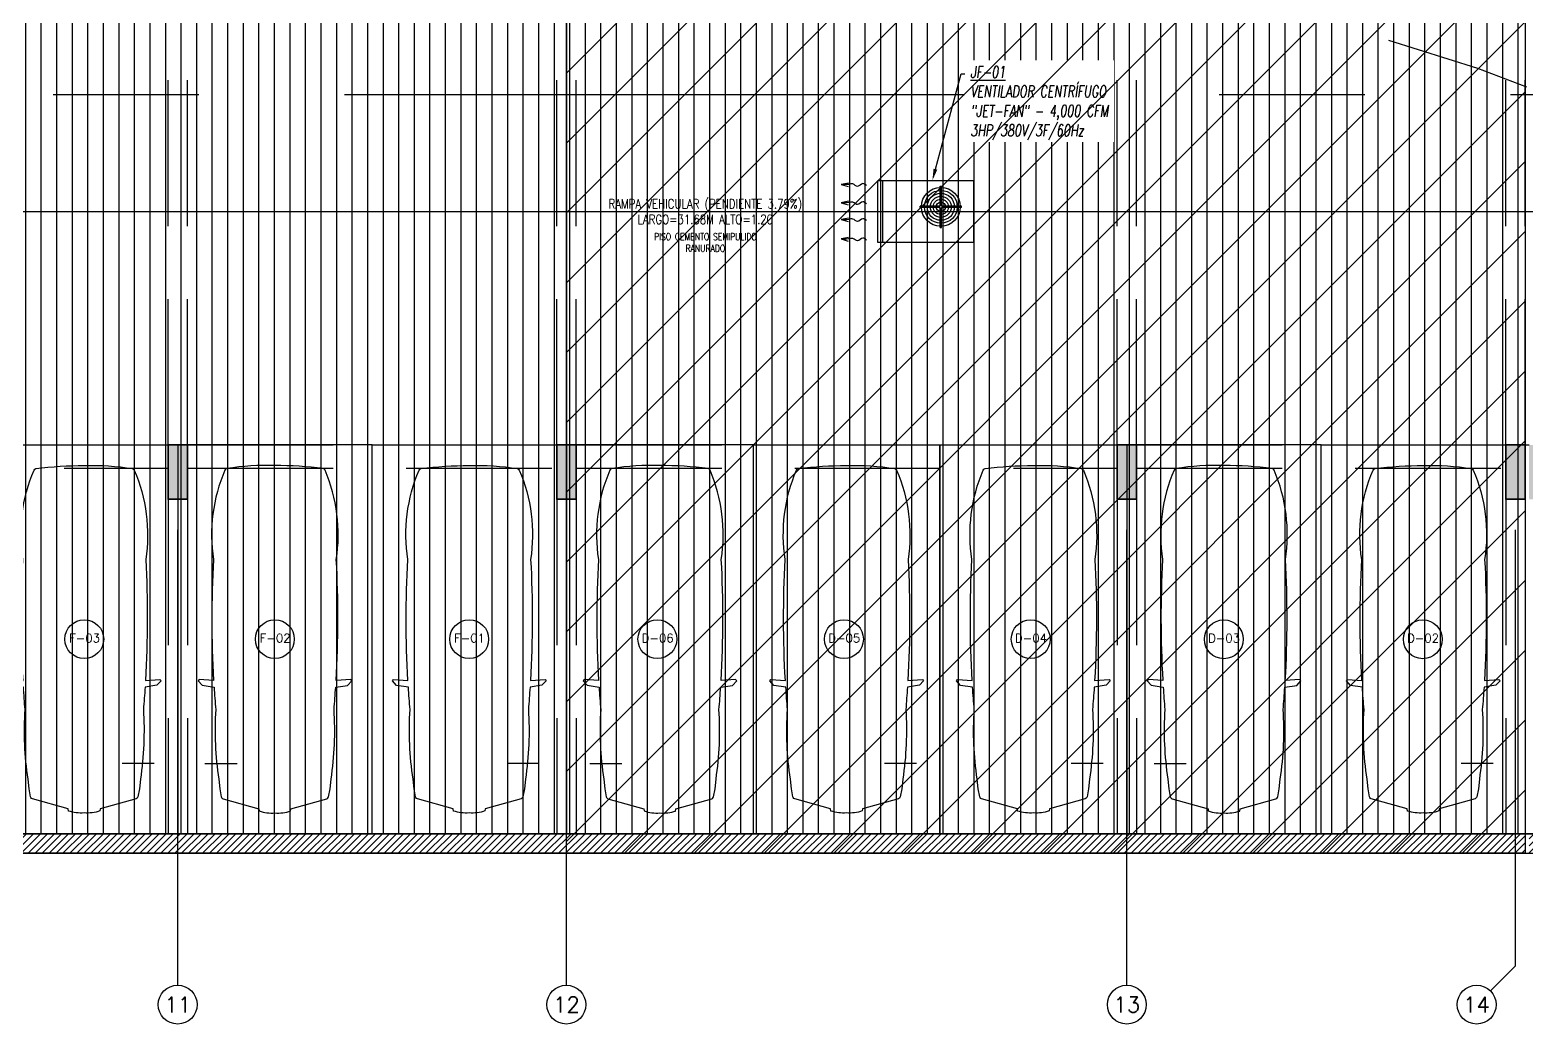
# Model space of a CAD drawing. Extents: x 226317 to 226469, y 8188101 to 8188260.
# Drawn here: x 226408.37 to 226427.62, y 8188189.46 to 8188202.25 of the extents above; entities that cross this region are included whole.
import ezdxf
from ezdxf import colors
from ezdxf.entities.mleader import LeaderData, LeaderLine
from ezdxf.enums import TextEntityAlignment as Align
from ezdxf.math import Vec2, Vec3

# ---------------------------------------------------------------- set-up
doc = ezdxf.new("R2010")
doc.units = 0
doc.header["$LTSCALE"] = 15
for name, pattern in [('CENTER', [2, 1.25, -0.25, 0.25, -0.25]), ('HIDDEN2', [0.1875, 0.125, -0.0625]), ('PHANTOM', [2.5, 1.25, -0.25, 0.25, -0.25, 0.25, -0.25]), ('PHANTOM2', [1.25, 0.625, -0.125, 0.125, -0.125, 0.125, -0.125])]:
    doc.linetypes.add(name, pattern=pattern)
doc.layers.get('0').update_dxf_attribs({"color": 250})
for name, color, linetype in [('A-EJES', 250, 'PHANTOM'), ('A-ESTRUCTURA-HATCH', 250, 'Continuous'), ('A-ESTRUCTURA-MUROS', 252, 'Continuous'), ('A-ESTRUCTURA-VIGAS', 250, 'HIDDEN2'), ('A-HATCH', 250, 'Continuous'), ('A-LINEAS', 250, 'Continuous'), ('A-MOBILIARIO', 250, 'Continuous'), ('A-NUMERO ESTAC', 250, 'Continuous'), ('A-PROYECCIONES', 250, 'HIDDEN2'), ('A-TEXTO-ACABADO PISO', 250, 'Continuous'), ('A-TEXTO-AMBIENTES', 252, 'Continuous'), ('A-TEXTO-INDICACIONES', 250, 'Continuous'), ('A_50_CortesElev', 250, 'CENTER'), ('Cotas', 250, 'Continuous'), ('L-06_EQ-FIN-CONT', 141, 'Continuous'), ('L3 Equipos y Ductos', 160, 'Continuous'), ('L4 Linea mediana', 191, 'Continuous'), ('L5 Linea mediana segmentada', 191, 'HIDDEN2'), ('L6 Linea fina', 141, 'Continuous')]:
    doc.layers.add(name, color=color, linetype=linetype)
doc.layers.add('A-ESTRUCTURA-PLACAS', color=252, linetype='Continuous', lineweight=35)
doc.layers.add('A-MUROS', color=252, linetype='Continuous', lineweight=30)
doc.layers.add('A-ETAPAS', color=250, linetype='Continuous', lineweight=35, plot=False)
doc.styles.add('JNV ING', font='romans.shx', dxfattribs={"width": 0.7, "oblique": 8, "height": 0.15})
doc.styles.add('ROMANS', font='romans.shx', dxfattribs={"width": 0.8})

# ---------------------------------------------------------------- blocks, each defined once
blk = doc.blocks.new('*U82')
at = {"ltscale": 0.5}
blk.add_line((2.15, 4.097), (1.737, 4.097), dxfattribs=at)
blk.add_lwpolyline([(0, 0), (2.5, 0), (2.5, 5), (0, 5)], close=True, dxfattribs=at)
blk.add_lwpolyline([(2.038, 3.029), (2.225, 3.018), (2.239, 3.033), (2.186, 3.092), (2.032, 3.115, 0.005253), (2.011, 3.403, 0.053235), (1.973, 4.298), (1.96, 4.424), (1.941, 4.525), (1.936, 4.535, 0.218656), (1.917, 4.551), (1.456, 4.68), (1.452, 4.708, 0.091554), (1.25, 4.734, 0.09162), (1.048, 4.709), (1.044, 4.682), (0.583, 4.552, 0.218656), (0.564, 4.536), (0.559, 4.527), (0.54, 4.425), (0.527, 4.3, 0.053235), (0.489, 3.404, 0.005253), (0.468, 3.116), (0.314, 3.093), (0.261, 3.034), (0.275, 3.019), (0.462, 3.03, 0.028265), (0.46, 1.476, 0.139924), (0.605, 0.325, 0.272148), (0.629, 0.306, 0.035353), (1.25, 0.266, 0.045639), (1.869, 0.305, 0.272148), (1.893, 0.324, 0.139889), (2.04, 1.475, 0.028265)], format="xyb", close=True, dxfattribs=at)
blk = doc.blocks.new('*U83')
at = {"ltscale": 0.5}
blk.add_line((2.212, 4.097), (1.8, 4.097), dxfattribs=at)
blk.add_lwpolyline([(0, 0), (2.625, 0), (2.625, 5), (0, 5)], close=True, dxfattribs=at)
blk.add_lwpolyline([(2.1, 3.029), (2.287, 3.018), (2.301, 3.033), (2.248, 3.092), (2.095, 3.115, 0.005253), (2.073, 3.403, 0.053235), (2.035, 4.298), (2.022, 4.424), (2.003, 4.525), (1.999, 4.535, 0.218656), (1.98, 4.551), (1.518, 4.68), (1.515, 4.708, 0.091554), (1.313, 4.734, 0.09162), (1.11, 4.709), (1.107, 4.682), (0.645, 4.552, 0.218656), (0.626, 4.536), (0.622, 4.527), (0.603, 4.425), (0.59, 4.3, 0.053235), (0.552, 3.404, 0.005253), (0.53, 3.116), (0.377, 3.093), (0.324, 3.034), (0.338, 3.019), (0.525, 3.03, 0.028265), (0.522, 1.476, 0.139924), (0.667, 0.325, 0.272148), (0.691, 0.306, 0.035353), (1.313, 0.266, 0.045639), (1.932, 0.305, 0.272148), (1.956, 0.324, 0.139889), (2.103, 1.475, 0.028265)], format="xyb", close=True, dxfattribs=at)
blk = doc.blocks.new('*U78')
at = {"ltscale": 0.5}
blk.add_line((2.1, 4.097), (1.687, 4.097), dxfattribs=at)
blk.add_lwpolyline([(0, 0), (2.4, 0), (2.4, 5), (0, 5)], close=True, dxfattribs=at)
blk.add_lwpolyline([(1.988, 3.029), (2.175, 3.018), (2.189, 3.033), (2.136, 3.092), (1.982, 3.115, 0.005253), (1.961, 3.403, 0.053235), (1.923, 4.298), (1.91, 4.424), (1.891, 4.525), (1.886, 4.535, 0.218656), (1.867, 4.551), (1.406, 4.68), (1.402, 4.708, 0.091554), (1.2, 4.734, 0.09162), (0.998, 4.709), (0.994, 4.682), (0.533, 4.552, 0.218656), (0.514, 4.536), (0.509, 4.527), (0.49, 4.425), (0.477, 4.3, 0.053235), (0.439, 3.404, 0.005253), (0.418, 3.116), (0.264, 3.093), (0.211, 3.034), (0.225, 3.019), (0.412, 3.03, 0.028265), (0.41, 1.476, 0.139924), (0.555, 0.325, 0.272148), (0.579, 0.306, 0.035353), (1.2, 0.266, 0.045639), (1.819, 0.305, 0.272148), (1.843, 0.324, 0.139889), (1.99, 1.475, 0.028265)], format="xyb", close=True, dxfattribs=at)
blk = doc.blocks.new('*U79')
at = {"ltscale": 0.5}
blk.add_line((2.102, 4.097), (1.69, 4.097), dxfattribs=at)
blk.add_lwpolyline([(0, 0), (2.405, 0), (2.405, 5), (0, 5)], close=True, dxfattribs=at)
blk.add_lwpolyline([(1.99, 3.029), (2.177, 3.018), (2.191, 3.033), (2.138, 3.092), (1.985, 3.115, 0.005253), (1.963, 3.403, 0.053235), (1.925, 4.298), (1.912, 4.424), (1.893, 4.525), (1.889, 4.535, 0.218656), (1.87, 4.551), (1.408, 4.68), (1.405, 4.708, 0.091554), (1.203, 4.734, 0.09162), (1, 4.709), (0.997, 4.682), (0.535, 4.552, 0.218656), (0.516, 4.536), (0.512, 4.527), (0.493, 4.425), (0.48, 4.3, 0.053235), (0.442, 3.404, 0.005253), (0.42, 3.116), (0.267, 3.093), (0.214, 3.034), (0.228, 3.019), (0.415, 3.03, 0.028265), (0.412, 1.476, 0.139924), (0.557, 0.325, 0.272148), (0.581, 0.306, 0.035353), (1.203, 0.266, 0.045639), (1.822, 0.305, 0.272148), (1.846, 0.324, 0.139889), (1.993, 1.475, 0.028265)], format="xyb", close=True, dxfattribs=at)
blk = doc.blocks.new('*U80')
at = {"ltscale": 0.5}
blk.add_line((2.15, 4.097), (1.737, 4.097), dxfattribs=at)
blk.add_lwpolyline([(0, 0), (2.5, 0), (2.5, 5), (0, 5)], close=True, dxfattribs=at)
blk.add_lwpolyline([(2.038, 3.029), (2.225, 3.018), (2.239, 3.033), (2.186, 3.092), (2.032, 3.115, 0.005253), (2.011, 3.403, 0.053235), (1.973, 4.298), (1.96, 4.424), (1.941, 4.525), (1.936, 4.535, 0.218656), (1.917, 4.551), (1.456, 4.68), (1.452, 4.708, 0.091554), (1.25, 4.734, 0.09162), (1.048, 4.709), (1.044, 4.682), (0.583, 4.552, 0.218656), (0.564, 4.536), (0.559, 4.527), (0.54, 4.425), (0.527, 4.3, 0.053235), (0.489, 3.404, 0.005253), (0.468, 3.116), (0.314, 3.093), (0.261, 3.034), (0.275, 3.019), (0.462, 3.03, 0.028265), (0.46, 1.476, 0.139924), (0.605, 0.325, 0.272148), (0.629, 0.306, 0.035353), (1.25, 0.266, 0.045639), (1.869, 0.305, 0.272148), (1.893, 0.324, 0.139889), (2.04, 1.475, 0.028265)], format="xyb", close=True, dxfattribs=at)
blk = doc.blocks.new('EST P1')
at = {"layer": 'A-ESTRUCTURA-HATCH'}
h = blk.add_hatch(dxfattribs=at)
h.set_pattern_fill('ANSI31', color=256, scale=0.02)
h.set_pattern_definition([(45, (-226392.07709, -8188203.05961), (-0.04490128060535, 0.04490128060535), [])])
h.paths.add_polyline_path([(-3.61, 5.05), (-3.61, 4.85), (-44.785, 4.85), (-44.785, -0.15), (-46.99, -0.15), (-46.99, -11.15), (-3.61, -11.15), (-3.61, -11.4), (-47.24, -11.4), (-47.24, 0.15), (-45.035, 0.15), (-45.035, 5.05)])
h.paths.add_polyline_path([(5.876, 4.85), (5.876, 5.05), (35.53, 5.05), (35.53, 4.85)])
h.paths.add_polyline_path([(47.915, 5.05), (35.58, 5.05), (35.58, 4.85), (47.915, 4.85)])
h.paths.add_polyline_path([(51.865, 4.85), (53.376, 4.85), (53.376, 5.05), (51.865, 5.05)])
edge = h.paths.add_edge_path()
edge.add_arc((63.301, -0.15), 9.7, 360, 540)
edge.add_line((53.601, -0.15), (53.801, -0.15))
edge.add_arc((63.301, -0.15), 9.5, 0.9047, 180, ccw=False)
edge.add_line((72.799, 0), (70.351, 0))
edge.add_line((70.351, 0), (70.351, -0.15))
edge.add_line((70.351, -0.15), (73.001, -0.15))
edge = h.paths.add_edge_path(flags=0)
edge.add_arc((63.301, -0.15), 3.3, 0.0009, 49.9947)
edge.add_line((65.422, 2.378), (65.422, -0.15))
edge.add_line((65.422, -0.15), (65.272, -0.15))
edge.add_line((65.272, -0.15), (65.272, 2.496))
edge.add_arc((63.301, -0.15), 3.3, 53.3166, 180)
edge.add_line((60.001, -0.15), (59.801, -0.15))
edge.add_arc((63.301, -0.15), 3.5, 2.4574, 179.9999, ccw=False)
edge.add_line((66.797, 0), (69.451, 0))
edge.add_line((69.451, 0), (69.451, -0.15))
edge.add_line((69.451, -0.15), (66.601, -0.15))
h.paths.add_polyline_path([(-3.56, -11.15), (35.53, -11.15), (35.53, -11.4), (-3.56, -11.4)])
h.paths.add_polyline_path([(35.58, -11.15), (71.88, -11.15), (71.88, -11.4), (35.58, -11.4)])
h = blk.add_hatch(color=256, dxfattribs=at)
h.dxf.hatch_style = 1
h.paths.add_polyline_path([(51.865, 5.05), (47.915, 5.05), (47.915, -0.15), (50.25, -0.15), (50.25, 0), (48.065, 0), (48.065, 2.05), (51.865, 2.05), (51.865, 2.2), (48.065, 2.2), (48.065, 4.85), (51.715, 4.85), (51.715, 3.2), (51.865, 3.2)])
h.paths.add_polyline_path([(1.925, -0.151), (-0.175, -0.151), (-0.175, 4.85), (-3.56, 4.85), (-3.56, 5.05), (3.775, 5.05), (3.775, 1.9), (3.625, 1.9), (3.625, 4.85), (-0.025, 4.85), (-0.025, 2.2), (1.925, 2.2), (1.925, 2.05), (-0.025, 2.05), (-0.025, 0), (1.925, -0.001)])
h.paths.add_polyline_path([(71.63, -6.15), (71.88, -6.15), (71.88, -6.85), (71.63, -6.85)])
h.paths.add_polyline_path([(64.42, -6.15), (64.67, -6.15), (64.67, -6.85), (64.42, -6.85)])
h.paths.add_polyline_path([(57.21, -6.15), (57.46, -6.15), (57.46, -6.85), (57.21, -6.85)])
h.paths.add_polyline_path([(50, -6.15), (50.25, -6.15), (50.25, -6.85), (50, -6.85)])
h.paths.add_polyline_path([(42.79, -6.15), (43.04, -6.15), (43.04, -6.85), (42.79, -6.85)])
h.paths.add_polyline_path([(42.79, 0.55), (43.04, 0.55), (43.04, -0.15), (42.79, -0.15)])
h.paths.add_polyline_path([(35.58, -6.15), (35.83, -6.15), (35.83, -6.85), (35.58, -6.85)])
h.paths.add_polyline_path([(35.58, 0.55), (35.83, 0.55), (35.83, -0.15), (35.58, -0.15)])
h.paths.add_polyline_path([(35.28, -6.15), (35.53, -6.15), (35.53, -6.85), (35.28, -6.85)])
h.paths.add_polyline_path([(35.28, 0.55), (35.53, 0.55), (35.53, -0.15), (35.28, -0.15)])
h.paths.add_polyline_path([(30.28, -6.15), (30.53, -6.15), (30.53, -6.85), (30.28, -6.85)])
h.paths.add_polyline_path([(30.28, 0.55), (30.53, 0.55), (30.53, -0.15), (30.28, -0.15)])
h.paths.add_polyline_path([(23.07, -6.15), (23.32, -6.15), (23.32, -6.85), (23.07, -6.85)])
h.paths.add_polyline_path([(23.07, 0.55), (23.32, 0.55), (23.32, -0.15), (23.07, -0.15)])
h.paths.add_polyline_path([(18.07, -6.15), (18.32, -6.15), (18.32, -6.85), (18.07, -6.85)])
h.paths.add_polyline_path([(18.07, 0.55), (18.32, 0.55), (18.32, -0.15), (18.07, -0.15)])
h.paths.add_polyline_path([(10.86, -6.15), (11.11, -6.15), (11.11, -6.85), (10.86, -6.85)])
h.paths.add_polyline_path([(10.86, 0.55), (11.11, 0.55), (11.11, -0.15), (10.86, -0.15)])
h.paths.add_polyline_path([(3.65, -6.15), (3.9, -6.15), (3.9, -6.85), (3.65, -6.85)])
h.paths.add_polyline_path([(3.625, 0.55), (3.9, 0.55), (3.9, -0.15), (3.625, -0.15)])
h.paths.add_polyline_path([(-3.56, -6.15), (-3.31, -6.15), (-3.31, -6.85), (-3.56, -6.85)])
h.paths.add_polyline_path([(-3.56, 0.55), (-3.31, 0.55), (-3.31, -0.15), (-3.56, -0.15)])
h.paths.add_polyline_path([(-3.86, -6.15), (-3.61, -6.15), (-3.61, -6.85), (-3.86, -6.85)])
h.paths.add_polyline_path([(-3.86, 0.55), (-3.61, 0.55), (-3.61, -0.15), (-3.86, -0.15)])
h.paths.add_polyline_path([(-11.07, -6.15), (-10.82, -6.15), (-10.82, -6.85), (-11.07, -6.85)])
h.paths.add_polyline_path([(-11.07, 0.55), (-10.82, 0.55), (-10.82, -0.15), (-11.07, -0.15)])
h.paths.add_polyline_path([(-18.28, -6.15), (-18.03, -6.15), (-18.03, -6.85), (-18.28, -6.85)])
h.paths.add_polyline_path([(-18.28, 0.55), (-18.03, 0.55), (-18.03, -0.15), (-18.28, -0.15)])
h.paths.add_polyline_path([(-25.49, -6.15), (-25.24, -6.15), (-25.24, -6.85), (-25.49, -6.85)])
h.paths.add_polyline_path([(-25.49, 0.55), (-25.24, 0.55), (-25.24, -0.15), (-25.49, -0.15)])
h.paths.add_polyline_path([(-32.7, -6.15), (-32.45, -6.15), (-32.45, -6.85), (-32.7, -6.85)])
h.paths.add_polyline_path([(-32.7, 0.55), (-32.45, 0.55), (-32.45, -0.15), (-32.7, -0.15)])
h.paths.add_polyline_path([(-39.91, -6.15), (-39.66, -6.15), (-39.66, -6.85), (-39.91, -6.85)])
h.paths.add_polyline_path([(-39.91, 0.55), (-39.66, 0.55), (-39.66, -0.15), (-39.91, -0.15)])
at = {"layer": 'A-ESTRUCTURA-MUROS'}
blk.add_lwpolyline([(-3.56, -11.15), (35.53, -11.15), (35.53, -11.4), (-3.56, -11.4)], close=True, dxfattribs=at)
at = {"layer": 'A-ESTRUCTURA-PLACAS'}
for points in [[(18.07, -6.15), (18.32, -6.15), (18.32, -6.85), (18.07, -6.85)], [(23.07, -6.15), (23.32, -6.15), (23.32, -6.85), (23.07, -6.85)], [(30.28, -6.15), (30.53, -6.15), (30.53, -6.85), (30.28, -6.85)], [(35.28, -6.15), (35.53, -6.15), (35.53, -6.85), (35.28, -6.85)]]:
    blk.add_lwpolyline(points, close=True, dxfattribs=at)
at = {"layer": 'A-ESTRUCTURA-VIGAS'}
for points in [[(18.07, -6.15), (18.07, -0.15)], [(18.32, -6.15), (18.32, -0.15)], [(23.07, -6.15), (23.07, -0.15)], [(23.32, -6.15), (23.32, -0.15)], [(30.28, -6.15), (30.28, -0.15)], [(30.53, -6.15), (30.53, -0.15)], [(35.28, -6.15), (35.28, -0.15)], [(35.53, -6.15), (35.53, -0.15)], [(11.11, -6.15), (18.07, -6.15)], [(18.32, -6.15), (23.07, -6.15)], [(23.32, -6.15), (30.28, -6.15)], [(30.53, -6.15), (35.28, -6.15)], [(11.11, -6.45), (18.07, -6.45)], [(18.32, -6.45), (23.07, -6.45)], [(23.32, -6.45), (30.28, -6.45)], [(30.53, -6.45), (35.28, -6.45)], [(18.07, -6.85), (18.07, -11.15)], [(18.32, -6.85), (18.32, -11.15)], [(23.07, -6.85), (23.07, -11.15)], [(23.32, -6.85), (23.32, -11.15)], [(30.28, -6.85), (30.28, -11.15)], [(30.53, -6.85), (30.53, -11.15)], [(35.28, -6.85), (35.28, -11.15)], [(35.53, -6.85), (35.53, -11.15)]]:
    blk.add_lwpolyline(points, dxfattribs=at)
blk = doc.blocks.new('EJES 1P')
at = {"layer": 'A-EJES', "linetype": 'PHANTOM2'}
blk.add_line((80.091, -18.221), (80.414, -17.898), dxfattribs=at)
for points in [[(63.204, -18.151), (63.204, -12.292)], [(68.204, -18.151), (68.204, -12.292)], [(75.414, -18.151), (75.414, -12.292)], [(80.414, -17.898), (80.414, -12.292)]]:
    blk.add_lwpolyline(points, dxfattribs=at)
at = {"layer": 'A-EJES', "linetype": 'Continuous'}
for centre in [(63.204, -18.398), (68.204, -18.398), (75.414, -18.398), (79.914, -18.398)]:
    blk.add_circle(centre, 0.25, dxfattribs=at)
at = {"layer": 'A-EJES', "linetype": 'Continuous', "style": 'ROMANS'}
for s, p in [('11', (63.204, -18.398)), ('12', (68.204, -18.398)), ('13', (75.414, -18.398)), ('14', (79.914, -18.398))]:
    blk.add_text(s, height=0.2, dxfattribs=at).set_placement(p, align=Align.MIDDLE_CENTER)
blk = doc.blocks.new('Cortes-Elev.')
at = {"layer": 'A_50_CortesElev', "linetype": 'CENTER', "ltscale": 0.5}
blk.add_lwpolyline([(103.931, 28.354), (-19.094, 28.354)], dxfattribs=at)
blk = doc.blocks.new('EJE')
at = {"linetype": 'Continuous'}
blk.add_circle((0, 0), 0.5, dxfattribs=at)
at = {"layer": 'A-TEXTO-INDICACIONES', "style": 'ROMANS'}
blk.add_attdef('EJE', text='', height=0.22, rotation=0, dxfattribs=at).set_placement((0.007, 0.028), align=Align.MIDDLE_CENTER)

msp = doc.modelspace()

# ---------------------------------------------------------------- hatches: boundary and pattern name
at = {"layer": 'A-HATCH'}
h = msp.add_hatch(dxfattribs=at)
h.set_pattern_fill('_USER', color=8, scale=0.2, angle=90, pattern_type=0)
h.set_pattern_definition([(90, (226435.11709, 8188199.90867), (-0.2, 1e-17), [])])
h.paths.add_polyline_path([(226403.1871, 8188207.9096), (226403.1871, 8188191.9096), (226434.8671, 8188191.9096), (226434.8671, 8188207.9096)])

# ---------------------------------------------------------------- linework, layer by layer
msp.add_line((226403.1871, 8188199.9096), (226434.8671, 8188199.9096))
at = {"layer": 'A-ETAPAS', "color": 8}
msp.add_lwpolyline([(226415.2721, 8188191.9096), (226415.2721, 8188207.9096)], dxfattribs=at)
at = {"layer": 'A-LINEAS'}
msp.add_lwpolyline([(226403.1871, 8188207.9096), (226403.1871, 8188191.9096), (226434.8671, 8188191.9096), (226434.8671, 8188207.9096)], close=True, dxfattribs=at)
at = {"layer": 'A-MUROS'}
for p, q in [((226463.9571, 8188191.9096), (226345.0871, 8188191.9096)), ((226344.8371, 8188191.6596), (226463.9571, 8188191.6596))]:
    msp.add_line(p, q, dxfattribs=at)
msp.add_lwpolyline([(226410.3971, 8188196.9096), (226410.1471, 8188196.9096), (226410.1471, 8188196.2096), (226410.3971, 8188196.2096)], close=True, dxfattribs=at)
at = {"layer": 'A-MUROS', "color": 8}
for points in [[(226415.1471, 8188196.9096), (226415.3971, 8188196.9096), (226415.3971, 8188196.2096), (226415.1471, 8188196.2096)], [(226422.3571, 8188196.9096), (226422.6071, 8188196.9096), (226422.6071, 8188196.2096), (226422.3571, 8188196.2096)], [(226427.3571, 8188196.9096), (226427.6071, 8188196.9096), (226427.6071, 8188196.2096), (226427.3571, 8188196.2096)]]:
    msp.add_lwpolyline(points, close=True, dxfattribs=at)
at = {"layer": 'Cotas', "color": 8}
msp.add_line((226427.6071, 8188196.9096), (226427.6571, 8188196.9094), dxfattribs=at)
at = {"layer": 'L-06_EQ-FIN-CONT', "color": 8}
for p, q in [((226418.9014, 8188200.2768, 0), (226418.8089, 8188200.2582, 0)), ((226418.8089, 8188200.2582, 0), (226418.8979, 8188200.2311, 0)), ((226418.9014, 8188200.0424, 0), (226418.8089, 8188200.0238, 0)), ((226418.8089, 8188200.0238, 0), (226418.8979, 8188199.9966, 0)), ((226418.9014, 8188199.8256, 0), (226418.8089, 8188199.807, 0)), ((226418.8089, 8188199.807, 0), (226418.8979, 8188199.7799, 0)), ((226418.9014, 8188199.5754, 0), (226418.8089, 8188199.5568, 0)), ((226418.8089, 8188199.5568, 0), (226418.8979, 8188199.5297, 0))]:
    msp.add_line(p, q, dxfattribs=at)
for points in [[(226419.1324, 8188200.2442, 0), (226419.0854, 8188200.2695, 0), (226419.0175, 8188200.2329, 0), (226418.9584, 8188200.2645, 0), (226418.8999, 8188200.2586, 0), (226418.8089, 8188200.2582, 0)], [(226419.1324, 8188200.0098, 0), (226419.0854, 8188200.035, 0), (226419.0175, 8188199.9985, 0), (226418.9584, 8188200.03, 0), (226418.8999, 8188200.0242, 0), (226418.8089, 8188200.0238, 0)], [(226419.1324, 8188199.793, 0), (226419.0854, 8188199.8182, 0), (226419.0175, 8188199.7817, 0), (226418.9584, 8188199.8133, 0), (226418.8999, 8188199.8074, 0), (226418.8089, 8188199.807, 0)], [(226419.1324, 8188199.5428, 0), (226419.0854, 8188199.568, 0), (226419.0175, 8188199.5315, 0), (226418.9584, 8188199.5631, 0), (226418.8999, 8188199.5572, 0), (226418.8089, 8188199.5568, 0)]]:
    msp.add_spline(points, degree=3, dxfattribs=at)
at = {"layer": 'L3 Equipos y Ductos', "color": 8}
for p, q in [((226419.2786, 8188199.5096, 0), (226419.2786, 8188200.3096, 0)), ((226419.2786, 8188200.3096, 0), (226420.5086, 8188200.3096, 0)), ((226420.5086, 8188200.3096, 0), (226420.5086, 8188199.5096, 0)), ((226420.5086, 8188199.5096, 0), (226419.2786, 8188199.5096, 0))]:
    msp.add_line(p, q, dxfattribs=at)
at = {"layer": 'L4 Linea mediana', "color": 8}
for radius in [0.25, 0.2118, 0.1735, 0.1353, 0.0971, 0.0588, 0.0206]:
    msp.add_circle((226420.0892, 8188199.9706, 0), radius, dxfattribs=at)
at = {"layer": 'L5 Linea mediana segmentada', "color": 8}
msp.add_line((226419.3442, 8188199.5096, 0), (226419.3442, 8188200.3096, 0), dxfattribs=at)
at = {"layer": 'L6 Linea fina', "color": 8}
for p, q in [((226420.0816, 8188199.9897, 0), (226420.0816, 8188200.2381, 0)), ((226420.0816, 8188200.2381, 0), (226420.0968, 8188200.2381, 0)), ((226420.0968, 8188199.9897, 0), (226420.0968, 8188200.2381, 0)), ((226420.0701, 8188199.9782, 0), (226419.8217, 8188199.9782, 0)), ((226419.8217, 8188199.963, 0), (226419.8217, 8188199.9782, 0)), ((226420.3567, 8188199.9782, 0), (226420.1084, 8188199.9782, 0)), ((226420.3567, 8188199.963, 0), (226420.3567, 8188199.9782, 0)), ((226420.0701, 8188199.963, 0), (226419.8217, 8188199.963, 0)), ((226420.0816, 8188199.7031, 0), (226420.0816, 8188199.9515, 0)), ((226420.0968, 8188199.7031, 0), (226420.0968, 8188199.9515, 0)), ((226420.3567, 8188199.963, 0), (226420.1084, 8188199.963, 0)), ((226420.0816, 8188199.7031, 0), (226420.0968, 8188199.7031, 0))]:
    msp.add_line(p, q, dxfattribs=at)

# ---------------------------------------------------------------- block references
msp.add_blockref('EST P1', (226392.0771, 8188203.0596))
at = {"layer": 'A-MOBILIARIO', "xscale": -1, "rotation": 179.9999992943567}
msp.add_blockref('*U79', (226407.8671, 8188196.9096), dxfattribs=at)
at = {"layer": 'A-MOBILIARIO', "rotation": 180.0000007056432}
msp.add_blockref('*U80', (226412.7721, 8188196.9096), dxfattribs=at)
at = {"layer": 'A-MOBILIARIO', "color": 8, "xscale": -1, "rotation": 179.9999992943567}
for name, p in [('*U82', (226412.7721, 8188196.9096)), ('*U78', (226417.6771, 8188196.9096)), ('*U79', (226420.0771, 8188196.9096)), ('*U83', (226424.9821, 8188196.9096))]:
    msp.add_blockref(name, p, dxfattribs=at)
at = {"layer": 'A-MOBILIARIO', "color": 8, "rotation": 180.0000007056432}
for name, p in [('*U79', (226417.6771, 8188196.9096)), ('*U82', (226424.9821, 8188196.9096))]:
    msp.add_blockref(name, p, dxfattribs=at)
at = {"layer": 'A-NUMERO ESTAC', "xscale": 0.5, "yscale": 0.5, "zscale": 0.5}
msp.add_blockref('EJE', (226409.0696, 8188194.4105), dxfattribs=at).add_auto_attribs({'EJE': 'F-03'})
at = {"layer": 'A-NUMERO ESTAC', "color": 8, "xscale": 0.5, "yscale": 0.5, "zscale": 0.5}
for p, values in [((226411.5221, 8188194.4105), {'EJE': 'F-02'}), ((226414.0221, 8188194.4105), {'EJE': 'F-01'}), ((226416.4428, 8188194.4105), {'EJE': 'D-06'}), ((226418.8428, 8188194.4105), {'EJE': 'D-05'}), ((226421.2453, 8188194.4105), {'EJE': 'D-04'}), ((226423.7297, 8188194.4096), {'EJE': 'D-03'}), ((226426.2891, 8188194.4098), {'EJE': 'D-02'})]:
    msp.add_blockref('EJE', p, dxfattribs=at).add_auto_attribs(values)
at = {"layer": 'A-PROYECCIONES'}
msp.add_blockref('EJES 1P', (226347.0678, 8188208.1096), dxfattribs=at)
at = {"layer": 'A_50_CortesElev'}
msp.add_blockref('Cortes-Elev.', (226362.8621, 8188173.0552), dxfattribs=at)

# ---------------------------------------------------------------- texts
at = {"layer": 'A-TEXTO-ACABADO PISO', "color": 8, "insert": (226417.0602, 8188199.6328), "char_height": 0.09, "attachment_point": 2, "style": 'ROMANS'}
msp.add_mtext_dynamic_manual_height_columns('PISO CEMENTO SEMIPULIDO RANURADO', width=1.586307, gutter_width=12.5, heights=[0], dxfattribs=at)
at = {"layer": 'A-TEXTO-AMBIENTES', "color": 8, "insert": (226417.0591, 8188199.9096), "char_height": 0.12, "width": 7.191569, "attachment_point": 5, "style": 'ROMANS'}
msp.add_mtext('RAMPA VEHICULAR (PENDIENTE 3.79%)\\PLARGO=31.68M ALTO=1.20 ', dxfattribs=at)

# ---------------------------------------------------------------- next in the draw order: leaders
at = {"layer": 'L6 Linea fina', "color": 8}
ml = msp.add_multileader_mtext('Standard', dxfattribs=at)
ml.set_content('{\\L\\C8;JF-01\\l\\PVENTILADOR CENTRÍFUGO\\P"JET-FAN" - 4,000 CFM\\P3HP/380V/3F/60Hz }', color=12, style='JNV ING')
ml.set_leader_properties(color=256, linetype='ByLayer', lineweight=-1)
ml.build(insert=Vec2(0, 0))
ml.multileader.update_dxf_attribs({"dogleg_length": 0.05, "arrow_head_size": 0.15})
ctx = ml.context
ctx.base_point, ctx.char_height, ctx.arrow_head_size, ctx.landing_gap_size, ctx.plane_origin = Vec3(226420.3998, 8188201.6797, 0), 0.15, 0.15, 0.07, Vec3(226423.0168, 8188200.682, 0)
notes = []
notes.append((ctx, [(1, (1, 1, 0), (226420.3498, 8188201.6797, 0), (1, 0), 0.05, [(0, [(226419.9804, 8188200.3096, 0)], 0, [])])]))
ctx.mtext.insert, ctx.mtext.flow_direction = Vec3(226420.4698, 8188201.7797, 0), 5
ctx.mtext.has_bg_fill, ctx.mtext.bg_color, ctx.mtext.bg_scale_factor, ctx.mtext.bg_transparency, ctx.mtext.use_window_bg_color = 1, -1027028792, 1.5, 0, 1
for ctx, leaders in notes:
    for number, flags, end, landing, length, lines in leaders:
        leader = LeaderData()
        leader.index, (leader.has_last_leader_line, leader.has_dogleg_vector, leader.attachment_direction) = number, flags
        leader.last_leader_point, leader.dogleg_vector, leader.dogleg_length = Vec3(end), Vec3(landing), length
        for number, points, colour, breaks in lines:
            line = LeaderLine()
            line.index, line.vertices, line.color, line.breaks = number, Vec3.list(points), colors.encode_raw_color(colour), breaks
            leader.lines.append(line)
        ctx.leaders.append(leader)

# ---------------------------------------------------------------- next in the draw order: hatches: boundary and pattern name
at = {"layer": 'L6 Linea fina'}
h = msp.add_hatch(dxfattribs=at)
h.set_pattern_fill('ANSI31', color=4, scale=0.2)
h.set_pattern_definition([(45, (0, 0), (-0.449012806053, 0.449012806053), [])])
h.paths.add_polyline_path([(226415.2721, 8188208.1096), (226420.8531, 8188208.1096), (226420.8531, 8188208.9595), (226424.8032, 8188208.9595), (226424.8032, 8188208.1096), (226427.6071, 8188208.1096), (226427.6071, 8188191.6595), (226415.2721, 8188191.6595)])

# ---------------------------------------------------------------- next in the draw order: linework, layer by layer
at = {"layer": 'L5 Linea mediana segmentada', "color": 8}
msp.add_arc((226419.3244, 8188179.5487), 23.4888, 48.70419, 99.46048, dxfattribs=at)
at = {"layer": 'L6 Linea fina', "color": 8}
msp.add_lwpolyline([(226415.2721, 8188208.1096), (226420.8531, 8188208.1096), (226420.8531, 8188208.9595), (226424.8032, 8188208.9595), (226424.8032, 8188208.1096), (226427.6071, 8188208.1096), (226427.6071, 8188191.6595), (226415.2721, 8188191.6595)], close=True, dxfattribs=at)

doc.saveas('drawing.dxf')
